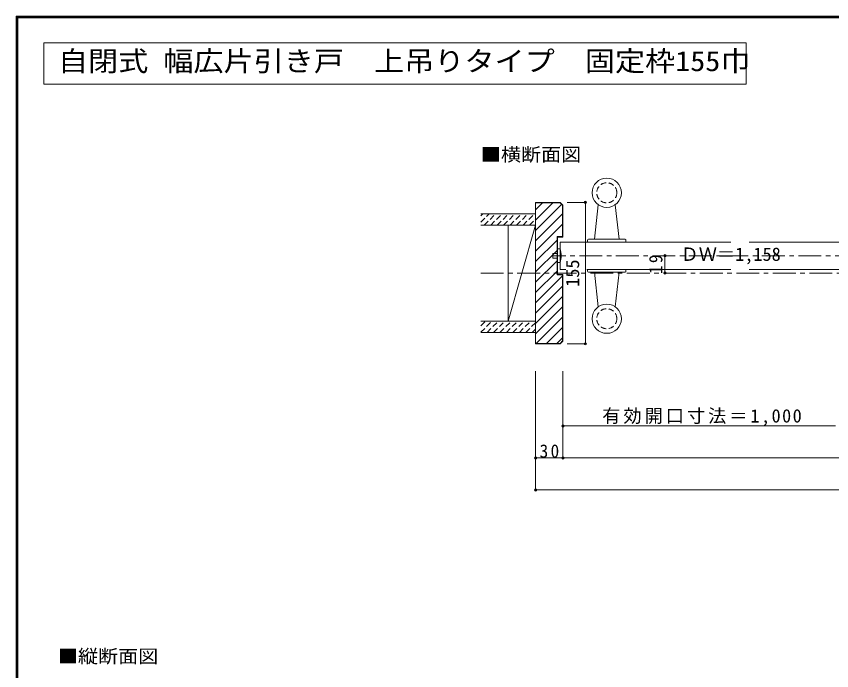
# Model space of a CAD drawing. Units: millimetres at full size, sheet at 1:5. Extents: x -973 to 977, y -718 to 696.
# Drawn here: x -973 to -80, y -21 to 696 of the extents above; entities that cross this region are included whole.
import ezdxf
from ezdxf.enums import TextEntityAlignment as Align

# ---------------------------------------------------------------- set-up
doc = ezdxf.new("R2010")
doc.units = ezdxf.units.MM
doc.header["$LTSCALE"] = 5
doc.header["$PDMODE"] = 32
doc.header["$PDSIZE"] = 2.5
doc.linetypes.add('CHAIN1', pattern=[8, 5, -1, 1, -1])
doc.linetypes.add('DASHED1', pattern=[1.8, 1.2, -0.6])
for name, color, linetype, lineweight in [('0-0_補助線', 3, 'Continuous', 9), ('0-1_通り芯', 4, 'CHAIN1', 9), ('0-2_柱', 3, 'Continuous', 9), ('0-3_仕上げ', 2, 'Continuous', 9), ('0-4_枠', 3, 'Continuous', 9), ('0-5_ケーシング', 3, 'Continuous', 9), ('0-6_扉', 2, 'Continuous', 9), ('0-7_金物', 7, 'Continuous', 9), ('0-A_文字', 3, 'Continuous', 9), ('0-B_寸法', 7, 'Continuous', 9), ('0-C_ハッチ', 4, 'DASHED1', 9), ('F-1_枠', 6, 'Continuous', 9)]:
    doc.layers.add(name, color=color, linetype=linetype, lineweight=lineweight)
doc.styles.add('ＭＳ ゴシック', font='')
doc.styles.get('ＭＳ ゴシック').set_extended_font_data('MS Gothic')

msp = doc.modelspace()

# ---------------------------------------------------------------- linework, layer by layer
at = {"layer": '0-0_補助線'}
for p, q in [((-377.589, 491.494), (-374.882, 488.787)), ((-377.589, 337.494), (-374.882, 340.201))]:
    msp.add_line(p, q, dxfattribs=at)
at = {"layer": '0-1_通り芯'}
msp.add_line((-464.382, 414.494), (467.765, 414.494), dxfattribs=at)
at = {"layer": '0-2_柱'}
for p, q in [((-434.382, 466.994), (-404.382, 466.994)), ((-434.382, 361.994), (-434.382, 466.994)), ((-404.382, 466.994), (-404.382, 361.994)), ((-404.382, 361.994), (-434.382, 361.994))]:
    msp.add_line(p, q, dxfattribs=at)
at = {"layer": '0-2_柱', "color": 7}
msp.add_line((-434.382, 361.994), (-404.382, 466.994), dxfattribs=at)
at = {"layer": '0-3_仕上げ'}
for p, q in [((-464.382, 479.494), (-404.382, 479.494)), ((-464.382, 361.994), (-404.382, 361.994))]:
    msp.add_line(p, q, dxfattribs=at)
for points in [[(-464.382, 466.994), (-404.382, 466.994), (-404.382, 479.494)], [(-464.382, 349.494), (-404.382, 349.494), (-404.382, 361.994)]]:
    msp.add_lwpolyline(points, dxfattribs=at)
at = {"layer": '0-4_枠'}
for p, q in [((-404.382, 491.994), (-404.382, 336.994)), ((-377.382, 491.994), (-404.382, 491.994)), ((-377.589, 491.494), (-404.382, 491.494)), ((-377.382, 491.994), (-374.382, 488.994)), ((-374.882, 488.787), (-374.882, 454.494)), ((-374.382, 488.994), (-374.382, 453.994)), ((-380.882, 454.494), (-380.882, 412.494)), ((-380.882, 454.494), (-374.882, 454.494)), ((-380.382, 453.994), (-374.382, 453.994)), ((-380.882, 412.494), (-374.882, 412.494)), ((-374.882, 340.201), (-374.882, 412.494)), ((-374.382, 339.994), (-374.382, 412.994)), ((-377.382, 336.994), (-374.382, 339.994)), ((-377.589, 337.494), (-404.382, 337.494)), ((-377.382, 336.994), (-404.382, 336.994))]:
    msp.add_line(p, q, dxfattribs=at)
msp.add_lwpolyline([(-380.382, 453.994), (-380.382, 412.994), (-374.382, 412.994)], dxfattribs=at)
at = {"layer": '0-5_ケーシング'}
for p, q in [((-335.632, 489.439), (-339.882, 451.494)), ((-317.132, 489.439), (-312.882, 451.494)), ((-347.382, 450.494), (-347.382, 448.494)), ((-347.382, 448.494), (-305.382, 448.494)), ((-346.382, 451.494), (-306.382, 451.494)), ((-305.382, 450.494), (-305.382, 448.494)), ((-347.382, 416.494), (-347.382, 418.494)), ((-305.382, 418.494), (-347.382, 418.494)), ((-306.382, 415.494), (-346.382, 415.494)), ((-335.632, 377.549), (-339.882, 415.494)), ((-317.132, 377.549), (-312.882, 415.494)), ((-305.382, 416.494), (-305.382, 418.494))]:
    msp.add_line(p, q, dxfattribs=at)
for centre in [(-326.382, 502.494), (-326.382, 364.494)]:
    msp.add_circle(centre, 16, dxfattribs=at)
at = {"layer": '0-5_ケーシング', "linetype": 'DASHED1'}
for centre in [(-326.382, 502.494), (-326.382, 364.494)]:
    msp.add_circle(centre, 11, dxfattribs=at)
at = {"layer": '0-5_ケーシング'}
for centre, start, end in [((-346.382, 450.494), 90, 180), ((-306.382, 450.494), 0, 90), ((-346.382, 416.494), 180, 270), ((-306.382, 416.494), 270, 0)]:
    msp.add_arc(centre, 1, start, end, dxfattribs=at)
at = {"layer": '0-6_扉', "color": 6}
for p, q in [((-377.382, 448.494), (-377.382, 418.494)), ((-190.372, 448.494), (-377.382, 448.494)), ((79.153, 448.494), (-170.372, 448.494)), ((-377.382, 418.494), (-371.086, 418.494)), ((-348.212, 418.494), (-190.372, 418.494)), ((-170.372, 418.494), (79.153, 418.494))]:
    msp.add_line(p, q, dxfattribs=at)
at = {"layer": '0-7_金物'}
for p, q in [((-385.382, 430.994), (-385.382, 435.994)), ((-385.382, 435.994), (-380.382, 435.994)), ((-380.382, 430.994), (-385.382, 430.994)), ((-380.382, 425.994), (-377.382, 425.994))]:
    msp.add_line(p, q, dxfattribs=at)
msp.add_lwpolyline([(-377.382, 440.994), (-380.382, 440.994), (-380.382, 425.994)], dxfattribs=at)
msp.add_arc((-405.007, 433.494), 28.625, 344.81071, 15.18929, dxfattribs=at)
at = {"layer": '0-A_文字'}
for p, q in [((-943.333, 666.667), (-943.333, 621.667)), ((-943.333, 666.667), (-173.81, 666.667)), ((-173.81, 666.667), (-173.81, 621.667)), ((-943.333, 621.667), (-173.81, 621.667))]:
    msp.add_line(p, q, dxfattribs=at)
at = {"layer": '0-B_寸法', "color": 4}
for p, q in [((-349.722, 491.994), (-369.722, 491.994)), ((-349.722, 336.994), (-349.722, 491.994)), ((-262.687, 433.494), (-262.687, 414.494)), ((-349.722, 336.994), (-369.722, 336.994)), ((-404.382, 176.994), (-404.382, 306.994)), ((-374.382, 211.994), (-374.382, 306.994)), ((-374.382, 246.994), (-75.847, 246.994)), ((-374.382, 211.994), (-404.382, 211.994)), ((377.688, 211.994), (-374.382, 211.994)), ((-404.382, 176.994), (407.688, 176.994))]:
    msp.add_line(p, q, dxfattribs=at)
at = {"layer": '0-B_寸法', "color": 4, "linetype": 'CHAIN1'}
msp.add_line((388.688, 433.494), (-385.382, 433.494), dxfattribs=at)
at = {"layer": '0-B_寸法'}
for p in [(-349.722, 491.994), (-262.687, 433.494), (-262.687, 414.494), (-349.722, 336.994), (-374.382, 246.994), (-404.382, 211.994), (-374.382, 211.994), (-404.382, 176.994)]:
    msp.add_point(p, dxfattribs=at)
at = {"layer": '0-C_ハッチ', "linetype": 'Continuous'}
for p, q in [((-404.382, 483.785), (-396.674, 491.494)), ((-404.382, 472.472), (-385.36, 491.494)), ((-404.382, 461.158), (-375.818, 489.722)), ((-404.382, 449.844), (-374.882, 479.344)), ((-404.382, 438.531), (-374.882, 468.031)), ((-404.382, 427.217), (-380.882, 450.717)), ((-404.382, 415.903), (-380.882, 439.403)), ((-404.382, 404.589), (-380.882, 428.089)), ((-404.382, 393.276), (-380.882, 416.776)), ((-404.382, 381.962), (-374.882, 411.462)), ((-404.382, 370.648), (-374.882, 400.148)), ((-404.382, 359.335), (-374.882, 388.835)), ((-404.382, 348.021), (-374.882, 377.521)), ((-403.595, 337.494), (-374.882, 366.207)), ((-392.282, 337.494), (-374.882, 354.894)), ((-380.968, 337.494), (-374.882, 343.58))]:
    msp.add_line(p, q, dxfattribs=at)
at = {"layer": '0-C_ハッチ'}
for p, q in [((-464.382, 470.27), (-455.158, 479.494)), ((-464.382, 477.341), (-462.229, 479.494)), ((-460.587, 466.994), (-448.087, 479.494)), ((-453.516, 466.994), (-441.016, 479.494)), ((-446.445, 466.994), (-433.945, 479.494)), ((-439.374, 466.994), (-426.874, 479.494)), ((-432.303, 466.994), (-419.803, 479.494)), ((-425.232, 466.994), (-412.732, 479.494)), ((-418.161, 466.994), (-405.661, 479.494)), ((-411.09, 466.994), (-404.382, 473.701)), ((-464.382, 349.706), (-452.095, 361.994)), ((-464.382, 356.778), (-459.166, 361.994)), ((-457.524, 349.494), (-445.024, 361.994)), ((-450.452, 349.494), (-437.952, 361.994)), ((-443.381, 349.494), (-430.881, 361.994)), ((-436.31, 349.494), (-423.81, 361.994)), ((-429.239, 349.494), (-416.739, 361.994)), ((-422.168, 349.494), (-409.668, 361.994)), ((-415.097, 349.494), (-404.382, 360.209)), ((-408.026, 349.494), (-404.382, 353.138))]:
    msp.add_line(p, q, dxfattribs=at)
at = {"layer": 'F-1_枠'}
for p, q in [((-973.347, 695.833), (-973.347, -700.833)), ((-973.347, 695.833), (976.653, 695.833)), ((-973.347, 695), (976.653, 695)), ((-973.347, 694.167), (976.653, 694.167)), ((-972.514, 695.833), (-972.514, -700.833)), ((-971.68, 695.833), (-971.68, -700.833))]:
    msp.add_line(p, q, dxfattribs=at)

# ---------------------------------------------------------------- texts
at = {"layer": '0-A_文字', "style": 'ＭＳ ゴシック', "width": 1.1}
msp.add_text('自閉式 幅広片引き戸\u3000上吊りタイプ\u3000固定枠155巾', height=21.99, dxfattribs=at).set_placement((-927.708, 629.167), align=Align.BOTTOM_LEFT)
at = {"layer": '0-A_文字', "color": 7, "style": 'ＭＳ ゴシック', "width": 1.1}
for s, p in [('■横断面図', (-464.382, 532.704)), ('■縦断面図', (-927.815, -17.084))]:
    msp.add_text(s, height=14.66, dxfattribs=at).set_placement(p, align=Align.BOTTOM_LEFT)
at = {"layer": '0-B_寸法', "style": 'ＭＳ ゴシック'}
msp.add_text('ＤＷ＝1,158', height=14.66, dxfattribs=at).set_placement((-245.614, 423.494), align=Align.BOTTOM_LEFT)
msp.add_text('155', height=14.66, rotation=90, dxfattribs=at).set_placement((-352.222, 399.494), align=Align.BOTTOM_LEFT)
at = {"layer": '0-B_寸法', "insert": (-265.187, 413.369), "char_height": 14.66, "attachment_point": 7, "rotation": 90, "style": 'ＭＳ ゴシック'}
msp.add_mtext('\\T1.27;\\W0.95;19', dxfattribs=at)
at = {"layer": '0-B_寸法', "char_height": 14.66, "attachment_point": 7, "style": 'ＭＳ ゴシック'}
for s, insert in [('\\T1.16;有効開口寸法＝1,000', (-331.364, 246.994)), ('\\T1.27;\\W0.95;30', (-400.007, 211.994))]:
    msp.add_mtext(s, dxfattribs=dict(at, insert=insert))

doc.saveas('drawing.dxf')
